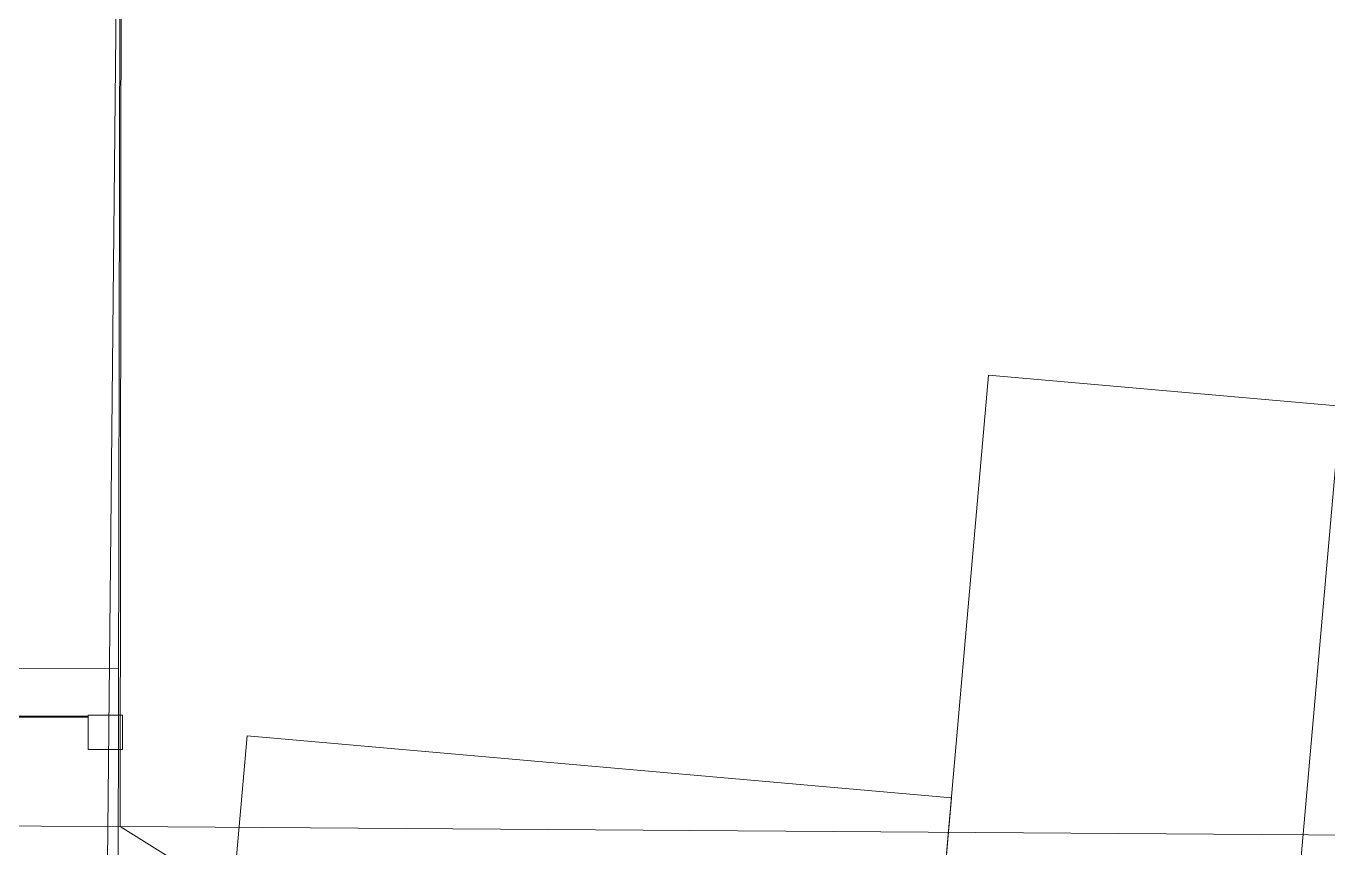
# Model space of a CAD drawing. Header units: metres. Extents: x -902 to -724, y 0 to 650.
# Drawn here: x -800.603 to -798.148, y 596.54 to 598.09 of the extents above; entities that cross this region are included whole.
import ezdxf

# ---------------------------------------------------------------- set-up
doc = ezdxf.new("R2010")
doc.units = ezdxf.units.M

# ---------------------------------------------------------------- blocks, each defined once
blk = doc.blocks.new('T2DPAA-T2D-PWA-SU-M2D-000002_dwg-40815123-DRG-2871011 - SITE PLAN')
at = {"color": 9, "lineweight": 18, "true_color": 0xc0c0c0, "flags": 128}
blk.add_lwpolyline([(42.1223, 1564.7635), (47.1714, 1565.1567), (50.8739, 1565.4937)], dxfattribs=at)
blk.add_lwpolyline([(43.3015, 1562.6874), (43.3015, 1563.354), (44.5015, 1563.354), (44.5015, 1564.6874), (44.1015, 1564.6874), (44.1015, 1563.354), (45.3015, 1563.354), (45.3015, 1562.6874)], close=True, dxfattribs=at)
blk = doc.blocks.new('ASSA_Driveway_dwg-40817344-DRG-2871011 - SITE PLAN')
at = {"color": 9, "lineweight": 18, "true_color": 0xc0c0c0}
for p, q in [((-4.4917, 8.6512), (-4.5486, 9.3121)), ((-4.49, 8.6513), (-4.5469, 9.3122)), ((-4.6917, 8.5731), (-4.4946, 6.1405))]:
    blk.add_line(p, q, dxfattribs=at)
at = {"color": 9, "lineweight": 18, "true_color": 0xc0c0c0, "flags": 128}
for points in [[(-4.3952, 8.6019), (-4.3952, 8.6019), (-4.3952, 8.6019), (-4.5015, 9.8381), (-4.833, 13.6898), (-4.8604, 14.0078), (-4.888, 14.3294), (-5.0262, 15.935), (-5.0899, 16.675), (-5.1115, 16.9265), (-5.1749, 17.663), (-5.1965, 17.9144), (-5.26, 18.6519), (-5.2817, 18.9038), (-5.3451, 19.6413), (-5.3668, 19.8936), (-5.4303, 20.6311)], [(22.5644, 10.9544), (7.1952, 9.5993), (-6.8763, 8.3884)], [(-5.99, 6.0227), (-4.6917, 8.5731), (-4.741, 9.1646)], [(-4.6917, 8.5731), (-0.2055, 8.9622), (1.9961, 6.7352)], [(-4.3952, 8.6019), (-4.3961, 8.6018), (-4.3983, 8.6016), (-4.4017, 8.6013), (-4.4061, 8.6009), (-4.4827, 8.5944)]]:
    blk.add_lwpolyline(points, dxfattribs=at)
blk.add_lwpolyline([(-4.5468, 8.5812), (-4.482, 8.5868), (-4.4876, 8.6515), (-4.5524, 8.646)], close=True, dxfattribs=at)
blk = doc.blocks.new('T2DPAA-T2D-PWA-SU-M2D-000100_Survey_rvt-1-DRG-2871011 - SITE PLAN')
at = {"color": 9, "lineweight": 18, "true_color": 0xc0c0c0, "rotation": 84.9723245667552}
for name, p in [('T2DPAA-T2D-PWA-SU-M2D-000002_dwg-40815123-DRG-2871011 - SITE PLAN', (-118.6554, 415.2971)), ('ASSA_Driveway_dwg-40817344-DRG-2871011 - SITE PLAN', (-1664.7109, 600.503))]:
    blk.add_blockref(name, p, dxfattribs=at)

msp = doc.modelspace()

# ---------------------------------------------------------------- block references
at = {"color": 9, "lineweight": 5, "true_color": 0xc0c0c0}
msp.add_blockref('T2DPAA-T2D-PWA-SU-M2D-000100_Survey_rvt-1-DRG-2871011 - SITE PLAN', (873.2363, 0), dxfattribs=at)

doc.saveas('drawing.dxf')
